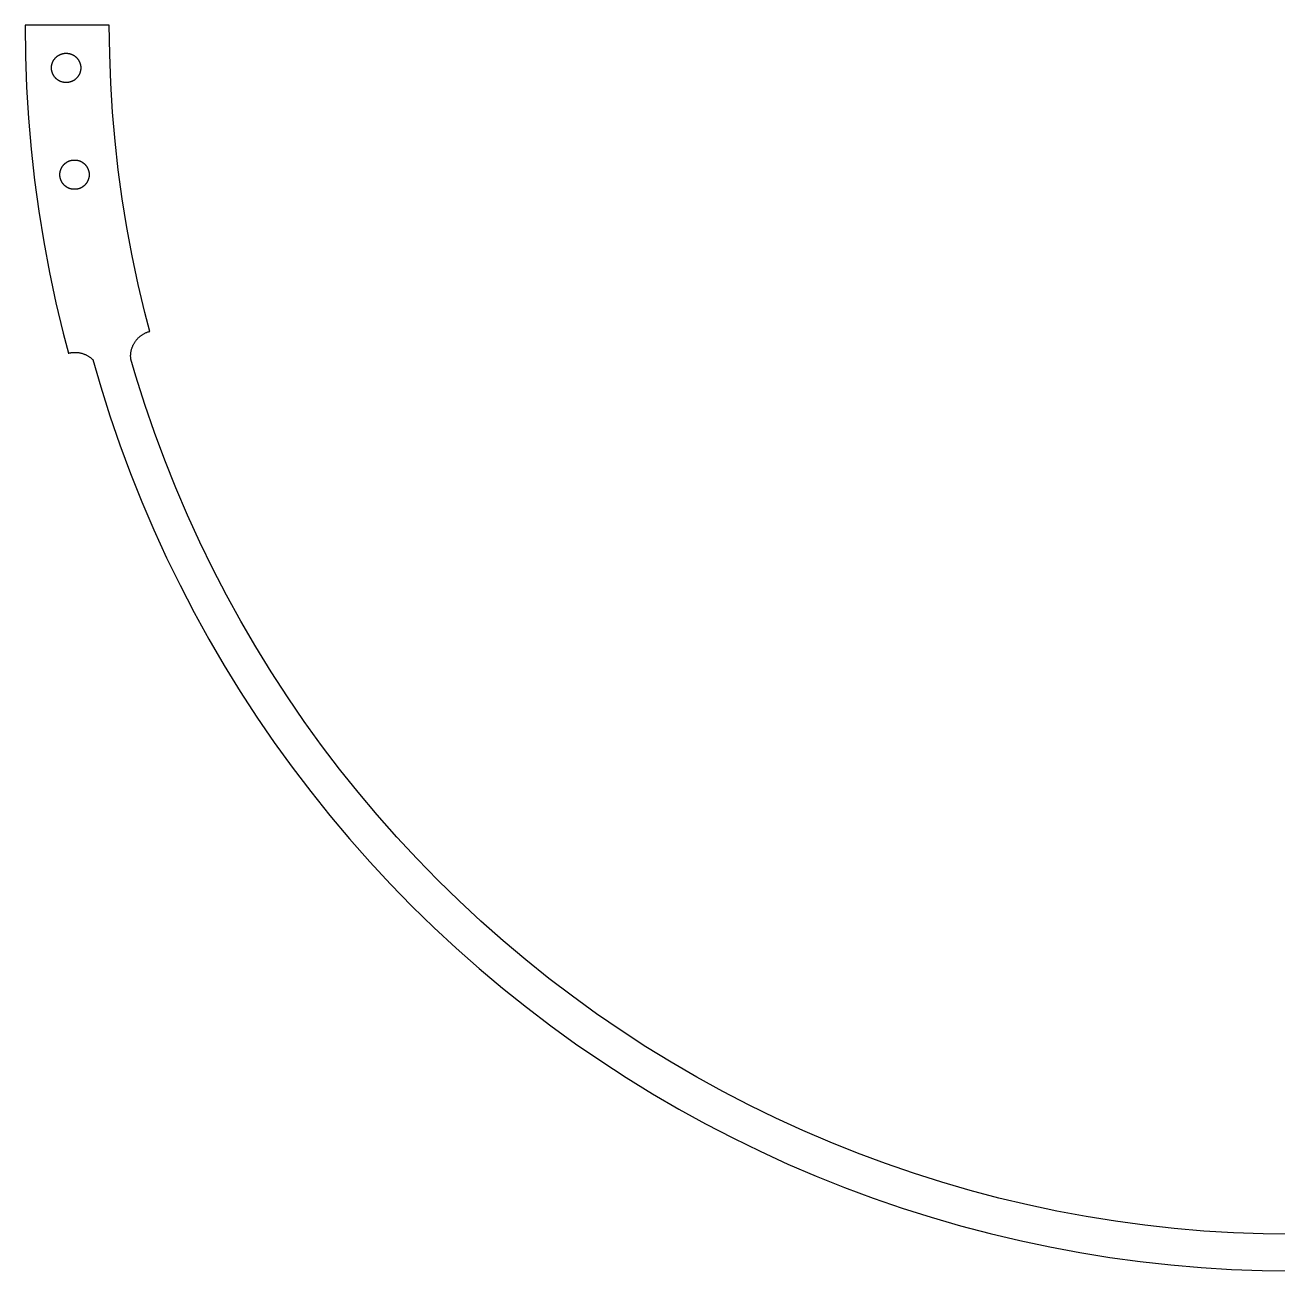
# Model space of a CAD drawing. Header units: metres. Extents: x -173 to 173, y -170 to 0.
# Drawn here: x -173 to -2, y -170 to 0 of the extents above; entities that cross this region are included whole.
import ezdxf

# ---------------------------------------------------------------- set-up
doc = ezdxf.new("R2010")
doc.units = ezdxf.units.M

msp = doc.modelspace()

# ---------------------------------------------------------------- linework, layer by layer
for p, q in [((-161.5, 0), (-173, 0)), ((-173, 0), (-172.948, -4.24562)), ((-161.451, -3.96339), (-161.5, 0)), ((-172.948, -4.24562), (-172.792, -8.48869)), ((-169.271, -5.14525), (-169.254, -5.09949)), ((-169.254, -5.09949), (-169.235, -5.05417)), ((-169.235, -5.05417), (-169.215, -5.00932)), ((-169.215, -5.00932), (-169.194, -4.965)), ((-169.194, -4.965), (-169.171, -4.92119)), ((-169.171, -4.92119), (-169.148, -4.87794)), ((-169.148, -4.87794), (-169.124, -4.83528)), ((-169.124, -4.83528), (-169.099, -4.79323)), ((-169.099, -4.79323), (-169.072, -4.75182)), ((-169.072, -4.75182), (-169.045, -4.71104)), ((-169.045, -4.71104), (-169.017, -4.67097)), ((-169.017, -4.67097), (-168.987, -4.63161)), ((-168.987, -4.63161), (-168.957, -4.59296)), ((-168.957, -4.59296), (-168.926, -4.55507)), ((-168.926, -4.55507), (-168.894, -4.51797)), ((-168.894, -4.51797), (-168.861, -4.48166)), ((-168.861, -4.48166), (-168.827, -4.44618)), ((-168.827, -4.44618), (-168.792, -4.41153)), ((-168.792, -4.41153), (-168.756, -4.37775)), ((-168.756, -4.37775), (-168.72, -4.34486)), ((-168.72, -4.34486), (-168.683, -4.31287)), ((-168.683, -4.31287), (-168.645, -4.2818)), ((-168.645, -4.2818), (-168.606, -4.25168)), ((-168.606, -4.25168), (-168.566, -4.2225)), ((-168.566, -4.2225), (-168.526, -4.19432)), ((-168.526, -4.19432), (-168.485, -4.16713)), ((-168.485, -4.16713), (-168.444, -4.14095)), ((-168.444, -4.14095), (-168.402, -4.1158)), ((-168.402, -4.1158), (-168.359, -4.09167)), ((-168.359, -4.09167), (-168.316, -4.06862)), ((-168.316, -4.06862), (-168.272, -4.04663)), ((-168.272, -4.04663), (-168.227, -4.02574)), ((-168.227, -4.02574), (-168.182, -4.00594)), ((-168.182, -4.00594), (-168.137, -3.98723)), ((-168.137, -3.98723), (-168.091, -3.96965)), ((-168.091, -3.96965), (-168.045, -3.9532)), ((-168.045, -3.9532), (-167.998, -3.9379)), ((-167.998, -3.9379), (-167.951, -3.92374)), ((-167.951, -3.92374), (-167.904, -3.91074)), ((-167.904, -3.91074), (-167.856, -3.8989)), ((-167.856, -3.8989), (-167.808, -3.88823)), ((-167.808, -3.88823), (-167.76, -3.87875)), ((-167.76, -3.87875), (-167.712, -3.87045)), ((-167.712, -3.87045), (-167.663, -3.86334)), ((-167.663, -3.86334), (-167.615, -3.85742)), ((-167.615, -3.85742), (-167.566, -3.85271)), ((-167.566, -3.85271), (-167.517, -3.8492)), ((-167.517, -3.8492), (-167.468, -3.84688)), ((-167.468, -3.84688), (-167.419, -3.84576)), ((-167.419, -3.84576), (-167.37, -3.84586)), ((-167.37, -3.84586), (-167.321, -3.84715)), ((-167.321, -3.84715), (-167.272, -3.84966)), ((-167.272, -3.84966), (-167.223, -3.85336)), ((-167.223, -3.85336), (-167.174, -3.85826)), ((-167.174, -3.85826), (-167.125, -3.86436)), ((-167.125, -3.86436), (-167.076, -3.87166)), ((-167.076, -3.87166), (-167.028, -3.88014)), ((-167.028, -3.88014), (-166.98, -3.88982)), ((-166.98, -3.88982), (-166.932, -3.90067)), ((-166.932, -3.90067), (-166.885, -3.91269)), ((-166.885, -3.91269), (-166.837, -3.92586)), ((-166.837, -3.92586), (-166.79, -3.9402)), ((-166.79, -3.9402), (-166.744, -3.95569)), ((-166.744, -3.95569), (-166.698, -3.97232)), ((-166.698, -3.97232), (-166.652, -3.99007)), ((-166.652, -3.99007), (-166.606, -4.00894)), ((-166.606, -4.00894), (-166.562, -4.02892)), ((-166.562, -4.02892), (-166.517, -4.04999)), ((-166.517, -4.04999), (-166.473, -4.07214)), ((-166.473, -4.07214), (-166.43, -4.09537)), ((-166.43, -4.09537), (-166.388, -4.11964)), ((-166.388, -4.11964), (-166.346, -4.14496)), ((-166.346, -4.14496), (-166.304, -4.1713)), ((-166.304, -4.1713), (-166.263, -4.19864)), ((-166.263, -4.19864), (-166.223, -4.22699)), ((-166.223, -4.22699), (-166.184, -4.2563)), ((-166.184, -4.2563), (-166.145, -4.28658)), ((-166.145, -4.28658), (-166.107, -4.31778)), ((-166.107, -4.31778), (-166.07, -4.34991)), ((-166.07, -4.34991), (-166.034, -4.38295)), ((-166.034, -4.38295), (-165.998, -4.41687)), ((-165.998, -4.41687), (-165.964, -4.45164)), ((-165.964, -4.45164), (-165.93, -4.48726)), ((-165.93, -4.48726), (-165.897, -4.52368)), ((-165.897, -4.52368), (-165.865, -4.56091)), ((-165.865, -4.56091), (-165.834, -4.59892)), ((-165.834, -4.59892), (-165.804, -4.63768)), ((-165.804, -4.63768), (-165.775, -4.67715)), ((-165.775, -4.67715), (-165.747, -4.71735)), ((-165.747, -4.71735), (-165.719, -4.75821)), ((-165.719, -4.75821), (-165.693, -4.79973)), ((-165.693, -4.79973), (-165.668, -4.84189)), ((-165.668, -4.84189), (-165.644, -4.88464)), ((-165.644, -4.88464), (-165.621, -4.92798)), ((-165.621, -4.92798), (-165.599, -4.97186)), ((-165.599, -4.97186), (-165.578, -5.01627)), ((-165.578, -5.01627), (-165.558, -5.06119)), ((-165.558, -5.06119), (-165.54, -5.10657)), ((-165.54, -5.10657), (-165.522, -5.1524)), ((-161.305, -7.92442), (-161.451, -3.96339)), ((-169.398, -5.81729), (-169.396, -5.76823)), ((-169.398, -5.86638), (-169.398, -5.81729)), ((-169.397, -5.91545), (-169.398, -5.86638)), ((-169.394, -5.96449), (-169.397, -5.91545)), ((-169.396, -5.76823), (-169.394, -5.71921)), ((-169.394, -5.71921), (-169.39, -5.67026)), ((-169.391, -6.01344), (-169.394, -5.96449)), ((-169.386, -6.0623), (-169.391, -6.01344)), ((-169.39, -5.67026), (-169.385, -5.62141)), ((-169.38, -6.11104), (-169.386, -6.0623)), ((-169.385, -5.62141), (-169.379, -5.57271)), ((-169.373, -6.15961), (-169.38, -6.11104)), ((-169.379, -5.57271), (-169.372, -5.52417)), ((-169.365, -6.20798), (-169.373, -6.15961)), ((-169.372, -5.52417), (-169.363, -5.47583)), ((-169.355, -6.25615), (-169.365, -6.20798)), ((-169.363, -5.47583), (-169.354, -5.4277)), ((-169.345, -6.30406), (-169.355, -6.25615)), ((-169.354, -5.4277), (-169.343, -5.37982)), ((-169.333, -6.3517), (-169.345, -6.30406)), ((-169.343, -5.37982), (-169.331, -5.33223)), ((-169.32, -6.39903), (-169.333, -6.3517)), ((-169.331, -5.33223), (-169.318, -5.28496)), ((-169.306, -6.44603), (-169.32, -6.39903)), ((-169.318, -5.28496), (-169.303, -5.23801)), ((-169.29, -6.49266), (-169.306, -6.44603)), ((-169.303, -5.23801), (-169.288, -5.19142)), ((-169.274, -6.53891), (-169.29, -6.49266)), ((-169.288, -5.19142), (-169.271, -5.14525)), ((-169.256, -6.58475), (-169.274, -6.53891)), ((-169.238, -6.63013), (-169.256, -6.58475)), ((-169.218, -6.67505), (-169.238, -6.63013)), ((-169.197, -6.71945), (-169.218, -6.67505)), ((-169.175, -6.76335), (-169.197, -6.71945)), ((-169.152, -6.80669), (-169.175, -6.76335)), ((-169.128, -6.84944), (-169.152, -6.80669)), ((-165.648, -6.81337), (-165.672, -6.85603)), ((-165.624, -6.77013), (-165.648, -6.81337)), ((-165.602, -6.72632), (-165.624, -6.77013)), ((-165.581, -6.68199), (-165.602, -6.72632)), ((-165.561, -6.63715), (-165.581, -6.68199)), ((-165.542, -6.59184), (-165.561, -6.63715)), ((-165.525, -6.54607), (-165.542, -6.59184)), ((-165.508, -6.49989), (-165.525, -6.54607)), ((-165.522, -5.1524), (-165.506, -5.19865)), ((-165.493, -6.45331), (-165.508, -6.49989)), ((-165.506, -5.19865), (-165.49, -5.24529)), ((-165.478, -6.40636), (-165.493, -6.45331)), ((-165.49, -5.24529), (-165.476, -5.29228)), ((-165.465, -6.35909), (-165.478, -6.40636)), ((-165.476, -5.29228), (-165.463, -5.33961)), ((-165.453, -6.31149), (-165.465, -6.35909)), ((-165.463, -5.33961), (-165.451, -5.38725)), ((-165.442, -6.26361), (-165.453, -6.31149)), ((-165.451, -5.38725), (-165.441, -5.43517)), ((-165.432, -6.21548), (-165.442, -6.26361)), ((-165.441, -5.43517), (-165.431, -5.48334)), ((-165.424, -6.16714), (-165.432, -6.21548)), ((-165.431, -5.48334), (-165.423, -5.53171)), ((-165.417, -6.11861), (-165.424, -6.16714)), ((-165.423, -5.53171), (-165.416, -5.58028)), ((-165.411, -6.0699), (-165.417, -6.11861)), ((-165.416, -5.58028), (-165.41, -5.62901)), ((-165.406, -6.02106), (-165.411, -6.0699)), ((-165.41, -5.62901), (-165.405, -5.67787)), ((-165.402, -5.97211), (-165.406, -6.02106)), ((-165.405, -5.67787), (-165.401, -5.72682)), ((-165.399, -5.92308), (-165.402, -5.97211)), ((-165.401, -5.72682), (-165.399, -5.77586)), ((-165.399, -5.77586), (-165.398, -5.82494)), ((-165.398, -5.87402), (-165.399, -5.92308)), ((-165.398, -5.82494), (-165.398, -5.87402)), ((-172.792, -8.48869), (-172.531, -12.7267)), ((-169.103, -6.89159), (-169.128, -6.84944)), ((-169.076, -6.93311), (-169.103, -6.89159)), ((-169.049, -6.97397), (-169.076, -6.93311)), ((-169.021, -7.01416), (-169.049, -6.97397)), ((-168.992, -7.05363), (-169.021, -7.01416)), ((-168.962, -7.09239), (-168.992, -7.05363)), ((-168.931, -7.1304), (-168.962, -7.09239)), ((-168.899, -7.16763), (-168.931, -7.1304)), ((-168.866, -7.20406), (-168.899, -7.16763)), ((-168.832, -7.23967), (-168.866, -7.20406)), ((-168.797, -7.27444), (-168.832, -7.23967)), ((-168.762, -7.30836), (-168.797, -7.27444)), ((-168.726, -7.3414), (-168.762, -7.30836)), ((-168.689, -7.37354), (-168.726, -7.3414)), ((-168.651, -7.40474), (-168.689, -7.37354)), ((-168.612, -7.43501), (-168.651, -7.40474)), ((-168.573, -7.46434), (-168.612, -7.43501)), ((-168.533, -7.49268), (-168.573, -7.46434)), ((-168.492, -7.52002), (-168.533, -7.49268)), ((-168.45, -7.54636), (-168.492, -7.52002)), ((-168.408, -7.57169), (-168.45, -7.54636)), ((-168.366, -7.59595), (-168.408, -7.57169)), ((-168.322, -7.61917), (-168.366, -7.59595)), ((-168.279, -7.64133), (-168.322, -7.61917)), ((-168.234, -7.6624), (-168.279, -7.64133)), ((-168.189, -7.68237), (-168.234, -7.6624)), ((-168.144, -7.70125), (-168.189, -7.68237)), ((-168.098, -7.71901), (-168.144, -7.70125)), ((-168.052, -7.73563), (-168.098, -7.71901)), ((-168.006, -7.75111), (-168.052, -7.73563)), ((-167.959, -7.76546), (-168.006, -7.75111)), ((-167.911, -7.77864), (-167.959, -7.76546)), ((-167.864, -7.79065), (-167.911, -7.77864)), ((-167.816, -7.8015), (-167.864, -7.79065)), ((-167.768, -7.81117), (-167.816, -7.8015)), ((-167.719, -7.81966), (-167.768, -7.81117)), ((-167.671, -7.82695), (-167.719, -7.81966)), ((-167.622, -7.83305), (-167.671, -7.82695)), ((-167.573, -7.83795), (-167.622, -7.83305)), ((-167.524, -7.84166), (-167.573, -7.83795)), ((-167.475, -7.84416), (-167.524, -7.84166)), ((-167.426, -7.84546), (-167.475, -7.84416)), ((-167.377, -7.84555), (-167.426, -7.84546)), ((-167.328, -7.84444), (-167.377, -7.84555)), ((-167.279, -7.84212), (-167.328, -7.84444)), ((-167.23, -7.83861), (-167.279, -7.84212)), ((-167.181, -7.83389), (-167.23, -7.83861)), ((-167.133, -7.82797), (-167.181, -7.83389)), ((-167.084, -7.82086), (-167.133, -7.82797)), ((-167.036, -7.81256), (-167.084, -7.82086)), ((-166.987, -7.80309), (-167.036, -7.81256)), ((-166.94, -7.79242), (-166.987, -7.80309)), ((-166.892, -7.78058), (-166.94, -7.79242)), ((-166.845, -7.76758), (-166.892, -7.78058)), ((-166.798, -7.75342), (-166.845, -7.76758)), ((-166.751, -7.73811), (-166.798, -7.75342)), ((-166.705, -7.72166), (-166.751, -7.73811)), ((-166.659, -7.70409), (-166.705, -7.72166)), ((-166.613, -7.68538), (-166.659, -7.70409)), ((-166.569, -7.66557), (-166.613, -7.68538)), ((-166.524, -7.64468), (-166.569, -7.66557)), ((-166.48, -7.6227), (-166.524, -7.64468)), ((-166.437, -7.59964), (-166.48, -7.6227)), ((-166.394, -7.57552), (-166.437, -7.59964)), ((-166.352, -7.55037), (-166.394, -7.57552)), ((-166.311, -7.52419), (-166.352, -7.55037)), ((-166.27, -7.49699), (-166.311, -7.52419)), ((-166.229, -7.46881), (-166.27, -7.49699)), ((-166.19, -7.43964), (-166.229, -7.46881)), ((-166.151, -7.40952), (-166.19, -7.43964)), ((-166.113, -7.37845), (-166.151, -7.40952)), ((-166.076, -7.34645), (-166.113, -7.37845)), ((-166.04, -7.31357), (-166.076, -7.34645)), ((-166.004, -7.27979), (-166.04, -7.31357)), ((-165.969, -7.24515), (-166.004, -7.27979)), ((-165.935, -7.20966), (-165.969, -7.24515)), ((-165.902, -7.17334), (-165.935, -7.20966)), ((-165.87, -7.13625), (-165.902, -7.17334)), ((-165.839, -7.09836), (-165.87, -7.13625)), ((-165.809, -7.05972), (-165.839, -7.09836)), ((-165.779, -7.02034), (-165.809, -7.05972)), ((-165.751, -6.98027), (-165.779, -7.02034)), ((-165.724, -6.9395), (-165.751, -6.98027)), ((-165.697, -6.89809), (-165.724, -6.9395)), ((-165.672, -6.85603), (-165.697, -6.89809)), ((-161.062, -11.8807), (-161.305, -7.92442)), ((-160.722, -15.8298), (-161.062, -11.8807)), ((-172.531, -12.7267), (-172.167, -16.957)), ((-172.167, -16.957), (-171.699, -21.177)), ((-160.285, -19.7693), (-160.722, -15.8298)), ((-167.481, -18.8357), (-167.442, -18.806)), ((-167.442, -18.806), (-167.402, -18.7773)), ((-167.402, -18.7773), (-167.362, -18.7496)), ((-167.362, -18.7496), (-167.321, -18.7228)), ((-167.321, -18.7228), (-167.279, -18.6971)), ((-167.279, -18.6971), (-167.236, -18.6724)), ((-167.236, -18.6724), (-167.193, -18.6488)), ((-167.193, -18.6488), (-167.15, -18.6262)), ((-167.15, -18.6262), (-167.106, -18.6047)), ((-167.106, -18.6047), (-167.061, -18.5842)), ((-167.061, -18.5842), (-167.016, -18.5649)), ((-167.016, -18.5649), (-166.97, -18.5467)), ((-166.97, -18.5467), (-166.924, -18.5296)), ((-166.924, -18.5296), (-166.878, -18.5137)), ((-166.878, -18.5137), (-166.831, -18.4989)), ((-166.831, -18.4989), (-166.784, -18.4853)), ((-166.784, -18.4853), (-166.736, -18.4728)), ((-166.736, -18.4728), (-166.689, -18.4615)), ((-166.689, -18.4615), (-166.641, -18.4513)), ((-166.641, -18.4513), (-166.592, -18.4424)), ((-166.592, -18.4424), (-166.544, -18.4346)), ((-166.544, -18.4346), (-166.495, -18.428)), ((-166.495, -18.428), (-166.446, -18.4226)), ((-166.446, -18.4226), (-166.398, -18.4184)), ((-166.398, -18.4184), (-166.349, -18.4155)), ((-166.349, -18.4155), (-166.299, -18.4137)), ((-166.299, -18.4137), (-166.25, -18.4131)), ((-166.25, -18.4131), (-166.201, -18.4137)), ((-166.201, -18.4137), (-166.152, -18.4156)), ((-166.152, -18.4156), (-166.103, -18.4186)), ((-166.103, -18.4186), (-166.054, -18.4229)), ((-166.054, -18.4229), (-166.006, -18.4283)), ((-166.006, -18.4283), (-165.957, -18.4349)), ((-165.957, -18.4349), (-165.908, -18.4427)), ((-165.908, -18.4427), (-165.86, -18.4518)), ((-165.86, -18.4518), (-165.812, -18.4619)), ((-165.812, -18.4619), (-165.764, -18.4733)), ((-165.764, -18.4733), (-165.717, -18.4858)), ((-165.717, -18.4858), (-165.67, -18.4995)), ((-165.67, -18.4995), (-165.623, -18.5144)), ((-165.623, -18.5144), (-165.577, -18.5304)), ((-165.577, -18.5304), (-165.531, -18.5475)), ((-165.531, -18.5475), (-165.485, -18.5658)), ((-165.485, -18.5658), (-165.44, -18.5851)), ((-165.44, -18.5851), (-165.395, -18.6056)), ((-165.395, -18.6056), (-165.351, -18.6272)), ((-165.351, -18.6272), (-165.308, -18.6498)), ((-165.308, -18.6498), (-165.265, -18.6735)), ((-165.265, -18.6735), (-165.222, -18.6982)), ((-165.222, -18.6982), (-165.181, -18.724)), ((-165.181, -18.724), (-165.139, -18.7508)), ((-165.139, -18.7508), (-165.099, -18.7786)), ((-165.099, -18.7786), (-165.059, -18.8073)), ((-168.251, -20.3629), (-168.249, -20.3139)), ((-168.251, -20.412), (-168.251, -20.3629)), ((-168.251, -20.4611), (-168.251, -20.412)), ((-168.249, -20.5101), (-168.251, -20.4611)), ((-168.249, -20.3139), (-168.246, -20.2649)), ((-168.246, -20.5591), (-168.249, -20.5101)), ((-168.246, -20.2649), (-168.242, -20.216)), ((-168.242, -20.216), (-168.236, -20.1672)), ((-168.236, -20.1672), (-168.23, -20.1186)), ((-168.23, -20.1186), (-168.222, -20.0701)), ((-168.222, -20.0701), (-168.213, -20.0219)), ((-168.213, -20.0219), (-168.203, -19.9738)), ((-168.203, -19.9738), (-168.191, -19.9261)), ((-168.191, -19.9261), (-168.179, -19.8786)), ((-168.179, -19.8786), (-168.165, -19.8315)), ((-168.165, -19.8315), (-168.15, -19.7847)), ((-168.15, -19.7847), (-168.134, -19.7383)), ((-168.134, -19.7383), (-168.117, -19.6923)), ((-168.117, -19.6923), (-168.099, -19.6467)), ((-168.099, -19.6467), (-168.079, -19.6016)), ((-168.079, -19.6016), (-168.059, -19.557)), ((-168.059, -19.557), (-168.037, -19.5129)), ((-168.037, -19.5129), (-168.015, -19.4694)), ((-168.015, -19.4694), (-167.991, -19.4264)), ((-167.991, -19.4264), (-167.966, -19.384)), ((-167.966, -19.384), (-167.941, -19.3422)), ((-167.941, -19.3422), (-167.914, -19.3011)), ((-167.914, -19.3011), (-167.886, -19.2606)), ((-167.886, -19.2606), (-167.857, -19.2208)), ((-167.857, -19.2208), (-167.827, -19.1818)), ((-167.827, -19.1818), (-167.797, -19.1435)), ((-167.797, -19.1435), (-167.765, -19.1059)), ((-167.765, -19.1059), (-167.733, -19.0692)), ((-167.733, -19.0692), (-167.699, -19.0332)), ((-167.699, -19.0332), (-167.665, -18.9981)), ((-167.665, -18.9981), (-167.63, -18.9639)), ((-167.63, -18.9639), (-167.594, -18.9305)), ((-167.594, -18.9305), (-167.557, -18.898)), ((-167.557, -18.898), (-167.519, -18.8664)), ((-167.519, -18.8664), (-167.481, -18.8357)), ((-165.059, -18.8073), (-165.02, -18.8371)), ((-165.02, -18.8371), (-164.982, -18.8678)), ((-164.982, -18.8678), (-164.944, -18.8994)), ((-164.944, -18.8994), (-164.908, -18.9319)), ((-164.908, -18.9319), (-164.872, -18.9654)), ((-164.872, -18.9654), (-164.837, -18.9997)), ((-164.837, -18.9997), (-164.802, -19.0348)), ((-164.802, -19.0348), (-164.769, -19.0708)), ((-164.769, -19.0708), (-164.736, -19.1076)), ((-164.736, -19.1076), (-164.705, -19.1452)), ((-164.705, -19.1452), (-164.674, -19.1835)), ((-164.674, -19.1835), (-164.644, -19.2226)), ((-164.644, -19.2226), (-164.616, -19.2624)), ((-164.616, -19.2624), (-164.588, -19.3029)), ((-164.588, -19.3029), (-164.561, -19.344)), ((-164.561, -19.344), (-164.535, -19.3858)), ((-164.535, -19.3858), (-164.511, -19.4283)), ((-164.511, -19.4283), (-164.487, -19.4713)), ((-164.487, -19.4713), (-164.465, -19.5149)), ((-164.465, -19.5149), (-164.443, -19.559)), ((-164.443, -19.559), (-164.423, -19.6036)), ((-164.423, -19.6036), (-164.403, -19.6487)), ((-164.403, -19.6487), (-164.385, -19.6943)), ((-164.385, -19.6943), (-164.368, -19.7404)), ((-164.368, -19.7404), (-164.352, -19.7868)), ((-164.352, -19.7868), (-164.337, -19.8336)), ((-164.337, -19.8336), (-164.324, -19.8807)), ((-164.324, -19.8807), (-164.311, -19.9282)), ((-164.311, -19.9282), (-164.3, -19.976)), ((-164.3, -19.976), (-164.29, -20.024)), ((-164.29, -20.024), (-164.281, -20.0723)), ((-164.281, -20.0723), (-164.273, -20.1207)), ((-164.273, -20.1207), (-164.266, -20.1694)), ((-164.266, -20.1694), (-164.261, -20.2182)), ((-164.261, -20.2182), (-164.257, -20.2671)), ((-164.257, -20.2671), (-164.254, -20.3161)), ((-164.254, -20.5123), (-164.257, -20.5613)), ((-164.254, -20.3161), (-164.252, -20.3651)), ((-164.252, -20.4633), (-164.254, -20.5123)), ((-164.252, -20.3651), (-164.251, -20.4142)), ((-164.251, -20.4142), (-164.252, -20.4633)), ((-159.752, -23.697), (-160.285, -19.7693)), ((-171.699, -21.177), (-171.128, -25.3844)), ((-168.242, -20.6081), (-168.246, -20.5591)), ((-168.237, -20.6568), (-168.242, -20.6081)), ((-168.23, -20.7055), (-168.237, -20.6568)), ((-168.222, -20.754), (-168.23, -20.7055)), ((-168.213, -20.8022), (-168.222, -20.754)), ((-168.203, -20.8503), (-168.213, -20.8022)), ((-168.192, -20.898), (-168.203, -20.8503)), ((-168.179, -20.9455), (-168.192, -20.898)), ((-168.166, -20.9926), (-168.179, -20.9455)), ((-168.151, -21.0394), (-168.166, -20.9926)), ((-168.135, -21.0859), (-168.151, -21.0394)), ((-168.118, -21.1319), (-168.135, -21.0859)), ((-168.1, -21.1775), (-168.118, -21.1319)), ((-168.08, -21.2226), (-168.1, -21.1775)), ((-168.06, -21.2672), (-168.08, -21.2226)), ((-168.038, -21.3114), (-168.06, -21.2672)), ((-168.016, -21.3549), (-168.038, -21.3114)), ((-167.992, -21.3979), (-168.016, -21.3549)), ((-167.967, -21.4404), (-167.992, -21.3979)), ((-167.942, -21.4822), (-167.967, -21.4404)), ((-167.915, -21.5233), (-167.942, -21.4822)), ((-167.887, -21.5638), (-167.915, -21.5233)), ((-167.859, -21.6036), (-167.887, -21.5638)), ((-167.829, -21.6427), (-167.859, -21.6036)), ((-167.798, -21.681), (-167.829, -21.6427)), ((-167.767, -21.7186), (-167.798, -21.681)), ((-167.734, -21.7554), (-167.767, -21.7186)), ((-167.701, -21.7914), (-167.734, -21.7554)), ((-167.666, -21.8266), (-167.701, -21.7914)), ((-167.631, -21.8609), (-167.666, -21.8266)), ((-167.595, -21.8943), (-167.631, -21.8609)), ((-167.559, -21.9268), (-167.595, -21.8943)), ((-167.521, -21.9584), (-167.559, -21.9268)), ((-167.483, -21.9891), (-167.521, -21.9584)), ((-167.444, -22.0189), (-167.483, -21.9891)), ((-167.404, -22.0477), (-167.444, -22.0189)), ((-167.364, -22.0754), (-167.404, -22.0477)), ((-167.322, -22.1022), (-167.364, -22.0754)), ((-167.281, -22.128), (-167.322, -22.1022)), ((-167.238, -22.1527), (-167.281, -22.128)), ((-167.195, -22.1764), (-167.238, -22.1527)), ((-167.152, -22.1991), (-167.195, -22.1764)), ((-167.108, -22.2206), (-167.152, -22.1991)), ((-167.063, -22.2411), (-167.108, -22.2206)), ((-165.397, -22.2216), (-165.442, -22.242)), ((-165.353, -22.2), (-165.397, -22.2216)), ((-165.31, -22.1775), (-165.353, -22.2)), ((-165.267, -22.1538), (-165.31, -22.1775)), ((-165.224, -22.1291), (-165.267, -22.1538)), ((-165.182, -22.1034), (-165.224, -22.1291)), ((-165.141, -22.0767), (-165.182, -22.1034)), ((-165.101, -22.0489), (-165.141, -22.0767)), ((-165.061, -22.0202), (-165.101, -22.0489)), ((-165.022, -21.9905), (-165.061, -22.0202)), ((-164.984, -21.9598), (-165.022, -21.9905)), ((-164.946, -21.9282), (-164.984, -21.9598)), ((-164.909, -21.8957), (-164.946, -21.9282)), ((-164.873, -21.8624), (-164.909, -21.8957)), ((-164.838, -21.8281), (-164.873, -21.8624)), ((-164.804, -21.793), (-164.838, -21.8281)), ((-164.77, -21.757), (-164.804, -21.793)), ((-164.738, -21.7203), (-164.77, -21.757)), ((-164.706, -21.6827), (-164.738, -21.7203)), ((-164.675, -21.6444), (-164.706, -21.6827)), ((-164.646, -21.6054), (-164.675, -21.6444)), ((-164.617, -21.5656), (-164.646, -21.6054)), ((-164.589, -21.5252), (-164.617, -21.5656)), ((-164.562, -21.484), (-164.589, -21.5252)), ((-164.537, -21.4422), (-164.562, -21.484)), ((-164.512, -21.3999), (-164.537, -21.4422)), ((-164.488, -21.3569), (-164.512, -21.3999)), ((-164.466, -21.3133), (-164.488, -21.3569)), ((-164.444, -21.2692), (-164.466, -21.3133)), ((-164.424, -21.2246), (-164.444, -21.2692)), ((-164.404, -21.1795), (-164.424, -21.2246)), ((-164.386, -21.1339), (-164.404, -21.1795)), ((-164.369, -21.0879), (-164.386, -21.1339)), ((-164.353, -21.0415), (-164.369, -21.0879)), ((-164.338, -20.9947), (-164.353, -21.0415)), ((-164.324, -20.9476), (-164.338, -20.9947)), ((-164.312, -20.9001), (-164.324, -20.9476)), ((-164.3, -20.8524), (-164.312, -20.9001)), ((-164.29, -20.8044), (-164.3, -20.8524)), ((-164.281, -20.7561), (-164.29, -20.8044)), ((-164.273, -20.7076), (-164.281, -20.7561)), ((-164.267, -20.659), (-164.273, -20.7076)), ((-164.261, -20.6102), (-164.267, -20.659)), ((-164.257, -20.5613), (-164.261, -20.6102)), ((-167.018, -22.2605), (-167.063, -22.2411)), ((-166.972, -22.2787), (-167.018, -22.2605)), ((-166.926, -22.2958), (-166.972, -22.2787)), ((-166.88, -22.3118), (-166.926, -22.2958)), ((-166.833, -22.3267), (-166.88, -22.3118)), ((-166.786, -22.3404), (-166.833, -22.3267)), ((-166.738, -22.3529), (-166.786, -22.3404)), ((-166.691, -22.3643), (-166.738, -22.3529)), ((-166.643, -22.3745), (-166.691, -22.3643)), ((-166.594, -22.3835), (-166.643, -22.3745)), ((-166.546, -22.3913), (-166.594, -22.3835)), ((-166.497, -22.3979), (-166.546, -22.3913)), ((-166.449, -22.4034), (-166.497, -22.3979)), ((-166.4, -22.4076), (-166.449, -22.4034)), ((-166.351, -22.4106), (-166.4, -22.4076)), ((-166.302, -22.4125), (-166.351, -22.4106)), ((-166.253, -22.4131), (-166.302, -22.4125)), ((-166.203, -22.4125), (-166.253, -22.4131)), ((-166.154, -22.4108), (-166.203, -22.4125)), ((-166.105, -22.4078), (-166.154, -22.4108)), ((-166.057, -22.4036), (-166.105, -22.4078)), ((-166.008, -22.3982), (-166.057, -22.4036)), ((-165.959, -22.3916), (-166.008, -22.3982)), ((-165.911, -22.3839), (-165.959, -22.3916)), ((-165.862, -22.3749), (-165.911, -22.3839)), ((-165.814, -22.3647), (-165.862, -22.3749)), ((-165.767, -22.3534), (-165.814, -22.3647)), ((-165.719, -22.341), (-165.767, -22.3534)), ((-165.672, -22.3273), (-165.719, -22.341)), ((-165.625, -22.3125), (-165.672, -22.3273)), ((-165.579, -22.2966), (-165.625, -22.3125)), ((-165.533, -22.2795), (-165.579, -22.2966)), ((-165.487, -22.2613), (-165.533, -22.2795)), ((-165.442, -22.242), (-165.487, -22.2613)), ((-159.122, -27.6103), (-159.752, -23.697)), ((-171.128, -25.3844), (-170.453, -29.5764)), ((-158.397, -31.5071), (-159.122, -27.6103)), ((-170.453, -29.5764), (-169.676, -33.7506)), ((-157.576, -35.3848), (-158.397, -31.5071)), ((-169.676, -33.7506), (-168.796, -37.9045)), ((-156.66, -39.2413), (-157.576, -35.3848)), ((-168.796, -37.9045), (-167.815, -42.0356)), ((-155.987, -41.7965), (-156.66, -39.2413)), ((-167.815, -42.0356), (-167.094, -44.7727)), ((-157.606, -42.746), (-157.546, -42.685)), ((-157.546, -42.685), (-157.484, -42.6255)), ((-157.484, -42.6255), (-157.42, -42.5675)), ((-157.42, -42.5675), (-157.355, -42.5112)), ((-157.355, -42.5112), (-157.289, -42.4564)), ((-157.289, -42.4564), (-157.222, -42.4033)), ((-157.222, -42.4033), (-157.153, -42.3518)), ((-157.153, -42.3518), (-157.083, -42.3021)), ((-157.083, -42.3021), (-157.012, -42.2541)), ((-157.012, -42.2541), (-156.939, -42.2078)), ((-156.939, -42.2078), (-156.866, -42.1633)), ((-156.866, -42.1633), (-156.791, -42.1207)), ((-156.791, -42.1207), (-156.716, -42.0799)), ((-156.716, -42.0799), (-156.639, -42.041)), ((-156.639, -42.041), (-156.562, -42.0039)), ((-156.562, -42.0039), (-156.483, -41.9688)), ((-156.483, -41.9688), (-156.404, -41.9356)), ((-156.404, -41.9356), (-156.324, -41.9043)), ((-156.324, -41.9043), (-156.243, -41.8751)), ((-156.243, -41.8751), (-156.162, -41.8478)), ((-156.162, -41.8478), (-156.08, -41.8225)), ((-156.08, -41.8225), (-155.997, -41.7993)), ((-155.997, -41.7993), (-155.987, -41.7965)), ((-158.518, -44.4691), (-158.5, -44.3852)), ((-158.5, -44.3852), (-158.479, -44.3018)), ((-158.479, -44.3018), (-158.457, -44.2189)), ((-158.457, -44.2189), (-158.432, -44.1366)), ((-158.432, -44.1366), (-158.405, -44.055)), ((-158.405, -44.055), (-158.377, -43.974)), ((-158.377, -43.974), (-158.346, -43.8937)), ((-158.346, -43.8937), (-158.314, -43.8142)), ((-158.314, -43.8142), (-158.279, -43.7355)), ((-158.279, -43.7355), (-158.243, -43.6577)), ((-158.243, -43.6577), (-158.204, -43.5808)), ((-158.204, -43.5808), (-158.164, -43.5049)), ((-158.164, -43.5049), (-158.122, -43.43)), ((-158.122, -43.43), (-158.078, -43.3562)), ((-158.078, -43.3562), (-158.033, -43.2834)), ((-158.033, -43.2834), (-157.985, -43.2118)), ((-157.985, -43.2118), (-157.936, -43.1413)), ((-157.936, -43.1413), (-157.885, -43.0721)), ((-157.885, -43.0721), (-157.833, -43.0042)), ((-157.833, -43.0042), (-157.778, -42.9376)), ((-157.778, -42.9376), (-157.723, -42.8723)), ((-157.723, -42.8723), (-157.665, -42.8084)), ((-157.665, -42.8084), (-157.606, -42.746)), ((-167.105, -44.7757), (-167.022, -44.7545)), ((-167.094, -44.7727), (-167.105, -44.7757)), ((-167.022, -44.7545), (-166.938, -44.7353)), ((-166.938, -44.7353), (-166.854, -44.7182)), ((-166.854, -44.7182), (-166.769, -44.7032)), ((-166.769, -44.7032), (-166.685, -44.6902)), ((-166.685, -44.6902), (-166.599, -44.6794)), ((-166.599, -44.6794), (-166.514, -44.6706)), ((-166.514, -44.6706), (-166.428, -44.6639)), ((-166.428, -44.6639), (-166.342, -44.6594)), ((-166.342, -44.6594), (-166.257, -44.6569)), ((-166.257, -44.6569), (-166.171, -44.6565)), ((-166.171, -44.6565), (-166.085, -44.6583)), ((-166.085, -44.6583), (-165.999, -44.6622)), ((-165.999, -44.6622), (-165.913, -44.6681)), ((-165.913, -44.6681), (-165.828, -44.6762)), ((-165.828, -44.6762), (-165.742, -44.6864)), ((-165.742, -44.6864), (-165.657, -44.6986)), ((-165.657, -44.6986), (-165.573, -44.713)), ((-165.573, -44.713), (-165.488, -44.7294)), ((-165.488, -44.7294), (-165.405, -44.7479)), ((-165.405, -44.7479), (-165.321, -44.7684)), ((-165.321, -44.7684), (-165.238, -44.791)), ((-165.238, -44.791), (-165.156, -44.8156)), ((-165.156, -44.8156), (-165.074, -44.8422)), ((-165.074, -44.8422), (-164.993, -44.8708)), ((-164.993, -44.8708), (-164.913, -44.9014)), ((-164.913, -44.9014), (-164.833, -44.9339)), ((-164.833, -44.9339), (-164.755, -44.9684)), ((-164.755, -44.9684), (-164.677, -45.0048)), ((-164.677, -45.0048), (-164.6, -45.0431)), ((-164.6, -45.0431), (-164.524, -45.0833)), ((-164.524, -45.0833), (-164.449, -45.1253)), ((-164.449, -45.1253), (-164.375, -45.1692)), ((-164.375, -45.1692), (-164.303, -45.2149)), ((-164.303, -45.2149), (-164.231, -45.2623)), ((-164.231, -45.2623), (-164.161, -45.3115)), ((-164.161, -45.3115), (-164.091, -45.3624)), ((-164.091, -45.3624), (-164.023, -45.4149)), ((-164.023, -45.4149), (-163.957, -45.4691)), ((-163.957, -45.4691), (-163.892, -45.525)), ((-163.892, -45.525), (-163.828, -45.5824)), ((-163.828, -45.5824), (-163.765, -45.6414)), ((-163.765, -45.6414), (-163.751, -45.6559)), ((-163.751, -45.6559), (-162.68, -49.3484)), ((-158.591, -45.1514), (-158.589, -45.0655)), ((-158.591, -45.2373), (-158.591, -45.1514)), ((-158.588, -45.3231), (-158.591, -45.2373)), ((-158.589, -45.0655), (-158.585, -44.9797)), ((-158.584, -45.4089), (-158.588, -45.3231)), ((-158.585, -44.9797), (-158.579, -44.894)), ((-158.577, -45.4946), (-158.584, -45.4089)), ((-158.579, -44.894), (-158.571, -44.8085)), ((-158.569, -45.5738), (-158.577, -45.4946)), ((-158.571, -44.8085), (-158.561, -44.7232)), ((-157.895, -47.897), (-158.569, -45.5738)), ((-158.561, -44.7232), (-158.549, -44.6382)), ((-158.549, -44.6382), (-158.535, -44.5535)), ((-158.535, -44.5535), (-158.518, -44.4691)), ((-162.68, -49.3484), (-161.42, -53.3259)), ((-156.672, -51.7575), (-157.895, -47.897)), ((-155.355, -55.5868), (-156.672, -51.7575)), ((-161.42, -53.3259), (-160.062, -57.2713)), ((-153.944, -59.3827), (-155.355, -55.5868)), ((-160.062, -57.2713), (-158.609, -61.1821)), ((-152.44, -63.1428), (-153.944, -59.3827)), ((-158.609, -61.1821), (-157.06, -65.0562)), ((-150.845, -66.8648), (-152.44, -63.1428)), ((-157.06, -65.0562), (-155.416, -68.891)), ((-149.158, -70.5466), (-150.845, -66.8648)), ((-155.416, -68.891), (-153.678, -72.6844)), ((-147.382, -74.1859), (-149.158, -70.5466)), ((-153.678, -72.6844), (-151.848, -76.4339)), ((-145.517, -77.7805), (-147.382, -74.1859)), ((-151.848, -76.4339), (-149.927, -80.1374)), ((-143.564, -81.3282), (-145.517, -77.7805)), ((-149.927, -80.1374), (-147.915, -83.7927)), ((-141.525, -84.827), (-143.564, -81.3282)), ((-147.915, -83.7927), (-145.814, -87.3975)), ((-139.401, -88.2746), (-141.525, -84.827)), ((-145.814, -87.3975), (-143.625, -90.9496)), ((-137.192, -91.6691), (-139.401, -88.2746)), ((-143.625, -90.9496), (-141.35, -94.4469)), ((-134.901, -95.0083), (-137.192, -91.6691)), ((-141.35, -94.4469), (-138.989, -97.8874)), ((-132.529, -98.2904), (-134.901, -95.0083)), ((-138.989, -97.8874), (-136.545, -101.269)), ((-130.077, -101.513), (-132.529, -98.2904)), ((-136.545, -101.269), (-134.019, -104.589)), ((-127.547, -104.675), (-130.077, -101.513)), ((-134.019, -104.589), (-131.412, -107.847)), ((-124.939, -107.774), (-127.547, -104.675)), ((-131.412, -107.847), (-128.726, -111.039)), ((-122.257, -110.807), (-124.939, -107.774)), ((-128.726, -111.039), (-125.962, -114.165)), ((-119.501, -113.774), (-122.257, -110.807)), ((-125.962, -114.165), (-123.122, -117.222)), ((-116.673, -116.673), (-119.501, -113.774)), ((-123.122, -117.222), (-120.208, -120.208)), ((-113.774, -119.501), (-116.673, -116.673)), ((-110.807, -122.257), (-113.774, -119.501)), ((-120.208, -120.208), (-117.222, -123.122)), ((-107.774, -124.939), (-110.807, -122.257)), ((-117.222, -123.122), (-114.165, -125.962)), ((-114.165, -125.962), (-111.039, -128.726)), ((-104.675, -127.547), (-107.774, -124.939)), ((-101.513, -130.077), (-104.675, -127.547)), ((-111.039, -128.726), (-107.847, -131.412)), ((-107.847, -131.412), (-104.589, -134.019)), ((-98.2904, -132.529), (-101.513, -130.077)), ((-95.0083, -134.901), (-98.2904, -132.529)), ((-104.589, -134.019), (-101.269, -136.545)), ((-91.6691, -137.192), (-95.0083, -134.901)), ((-101.269, -136.545), (-97.8874, -138.989)), ((-88.2746, -139.401), (-91.6691, -137.192)), ((-97.8874, -138.989), (-94.4469, -141.35)), ((-84.827, -141.525), (-88.2746, -139.401)), ((-94.4469, -141.35), (-90.9496, -143.625)), ((-81.3282, -143.564), (-84.827, -141.525)), ((-77.7805, -145.517), (-81.3282, -143.564)), ((-90.9496, -143.625), (-87.3975, -145.814)), ((-87.3975, -145.814), (-83.7927, -147.915)), ((-74.1859, -147.382), (-77.7805, -145.517)), ((-83.7927, -147.915), (-80.1374, -149.927)), ((-70.5466, -149.158), (-74.1859, -147.382)), ((-80.1374, -149.927), (-76.4339, -151.848)), ((-66.8648, -150.845), (-70.5466, -149.158)), ((-76.4339, -151.848), (-72.6844, -153.678)), ((-63.1428, -152.44), (-66.8648, -150.845)), ((-72.6844, -153.678), (-68.891, -155.416)), ((-59.3827, -153.944), (-63.1428, -152.44)), ((-68.891, -155.416), (-65.0562, -157.06)), ((-55.5868, -155.355), (-59.3827, -153.944)), ((-51.7575, -156.672), (-55.5868, -155.355)), ((-65.0562, -157.06), (-61.1821, -158.609)), ((-47.897, -157.895), (-51.7575, -156.672)), ((-61.1821, -158.609), (-57.2713, -160.062)), ((-44.0076, -159.023), (-47.897, -157.895)), ((-57.2713, -160.062), (-53.3259, -161.42)), ((-40.0917, -160.055), (-44.0076, -159.023)), ((-36.1517, -160.991), (-40.0917, -160.055)), ((-53.3259, -161.42), (-49.3484, -162.68)), ((-32.1899, -161.83), (-36.1517, -160.991)), ((-28.2087, -162.571), (-32.1899, -161.83)), ((-49.3484, -162.68), (-45.3412, -163.842)), ((-45.3412, -163.842), (-41.3066, -164.905)), ((-24.2105, -163.214), (-28.2087, -162.571)), ((-20.1978, -163.759), (-24.2105, -163.214)), ((-16.1728, -164.205), (-20.1978, -163.759)), ((-41.3066, -164.905), (-37.2472, -165.869)), ((-12.1381, -164.553), (-16.1728, -164.205)), ((-8.09616, -164.801), (-12.1381, -164.553)), ((-4.0493, -164.95), (-8.09616, -164.801)), ((0, -165), (-4.0493, -164.95)), ((-37.2472, -165.869), (-33.1653, -166.733)), ((-33.1653, -166.733), (-29.0635, -167.497)), ((-29.0635, -167.497), (-24.9442, -168.16)), ((-24.9442, -168.16), (-20.8098, -168.722)), ((-20.8098, -168.722), (-16.6629, -169.181)), ((-16.6629, -169.181), (-12.506, -169.539)), ((-12.506, -169.539), (-8.34149, -169.795)), ((-8.34149, -169.795), (-4.172, -169.949)), ((-4.172, -169.949), (0, -170))]:
    msp.add_line(p, q)

doc.saveas('drawing.dxf')
